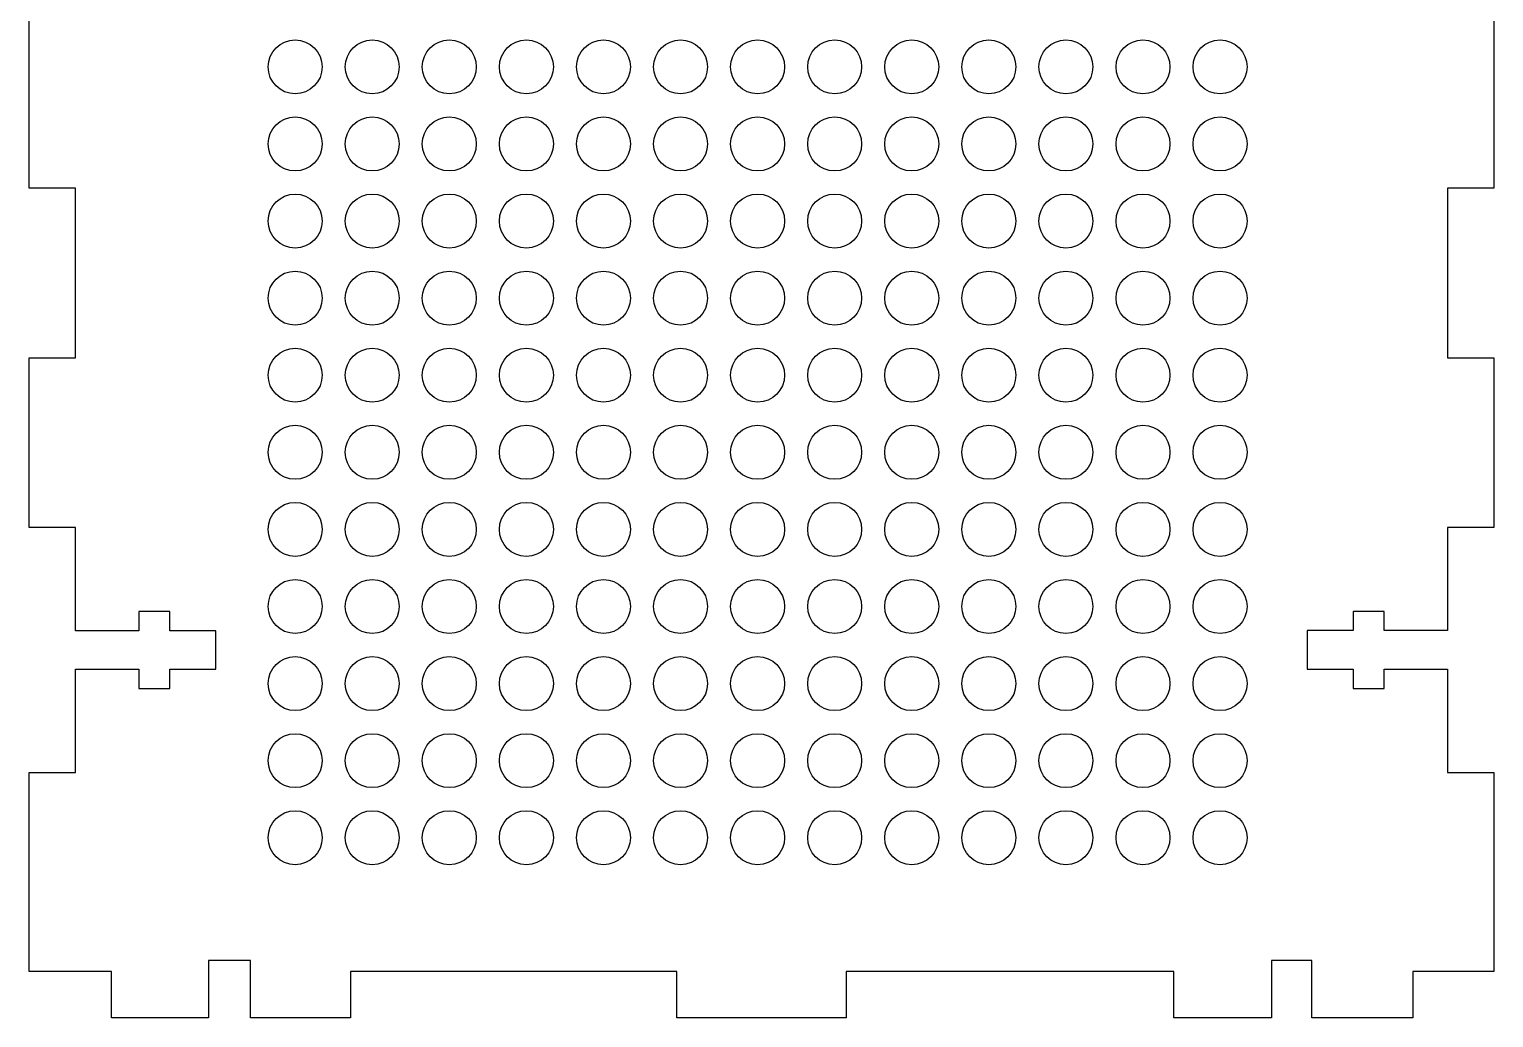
# Model space of a CAD drawing. Header units: millimetres. Extents: x 0 to 730, y -431 to 0.
# Drawn here: x 201.7 to 296.7, y -128.3 to -64.2 of the extents above; entities that cross this region are included whole.
import ezdxf

# ---------------------------------------------------------------- set-up
doc = ezdxf.new("R2010")
doc.units = ezdxf.units.MM
doc.header["$MEASUREMENT"] = 0
doc.layers.add('Laser$Cut', color=5, linetype='Continuous', true_color=0x0000ff)

msp = doc.modelspace()

# ---------------------------------------------------------------- linework, layer by layer
at = {"layer": 'Laser$Cut'}
for p, q in [((201.72, -74.54), (201.72, -63.54)), ((296.72, -63.54), (296.72, -74.54)), ((204.72, -74.54), (201.72, -74.54)), ((204.72, -85.54), (204.72, -74.54)), ((296.72, -74.54), (293.72, -74.54)), ((293.72, -74.54), (293.72, -85.54)), ((201.72, -96.54), (201.72, -85.54)), ((201.72, -85.54), (204.72, -85.54)), ((293.72, -85.54), (296.72, -85.54)), ((296.72, -85.54), (296.72, -96.54)), ((204.72, -96.54), (201.72, -96.54)), ((204.721, -96.542), (204.72, -96.54)), ((204.721, -103.236), (204.721, -96.542)), ((293.72, -96.54), (293.719, -96.54)), ((293.719, -96.54), (293.719, -103.235)), ((296.72, -96.54), (293.72, -96.54)), ((210.841, -101.986), (208.822, -101.986)), ((208.822, -101.986), (208.822, -103.236)), ((210.841, -103.236), (210.841, -101.986)), ((289.618, -101.985), (287.599, -101.985)), ((287.599, -101.985), (287.599, -103.235)), ((289.618, -103.235), (289.618, -101.985)), ((204.722, -103.236), (204.721, -103.236)), ((208.822, -103.236), (204.722, -103.236)), ((213.822, -103.236), (210.841, -103.236)), ((213.822, -105.736), (213.822, -103.236)), ((287.599, -103.235), (284.618, -103.235)), ((284.618, -103.235), (284.618, -105.735)), ((293.718, -103.235), (289.618, -103.235)), ((293.719, -103.235), (293.718, -103.235)), ((204.721, -112.442), (204.721, -105.736)), ((204.721, -105.736), (204.722, -105.736)), ((204.722, -105.736), (208.822, -105.736)), ((208.822, -105.736), (208.822, -106.986)), ((210.841, -106.986), (210.841, -105.736)), ((210.841, -105.736), (213.822, -105.736)), ((284.618, -105.735), (287.599, -105.735)), ((287.599, -105.735), (287.599, -106.985)), ((289.618, -106.985), (289.618, -105.735)), ((289.618, -105.735), (293.718, -105.735)), ((293.719, -105.735), (293.719, -112.44)), ((208.822, -106.986), (210.841, -106.986)), ((287.599, -106.985), (289.618, -106.985)), ((201.72, -125.34), (201.72, -112.44)), ((201.72, -112.44), (204.72, -112.44)), ((204.72, -112.44), (204.721, -112.442)), ((293.719, -112.44), (293.72, -112.44)), ((293.72, -112.44), (296.72, -112.44)), ((296.72, -112.44), (296.72, -125.34)), ((207.05, -125.34), (201.72, -125.34)), ((207.05, -128.34), (207.05, -125.34)), ((216.063, -124.64), (213.346, -124.64)), ((213.346, -124.64), (213.346, -128.34)), ((216.063, -128.34), (216.063, -124.64)), ((243.72, -125.34), (222.55, -125.34)), ((222.55, -125.34), (222.55, -128.34)), ((243.72, -128.34), (243.72, -125.34)), ((275.963, -125.34), (254.72, -125.34)), ((254.72, -125.34), (254.72, -128.34)), ((275.963, -128.34), (275.963, -125.34)), ((284.915, -124.64), (282.298, -124.64)), ((282.298, -124.64), (282.298, -128.34)), ((284.915, -128.34), (284.915, -124.64)), ((296.72, -125.34), (291.463, -125.34)), ((291.463, -125.34), (291.463, -128.34)), ((213.346, -128.34), (207.05, -128.34)), ((222.55, -128.34), (216.063, -128.34)), ((254.72, -128.34), (243.72, -128.34)), ((282.298, -128.34), (275.963, -128.34)), ((291.463, -128.34), (284.915, -128.34))]:
    msp.add_line(p, q, dxfattribs=at)
for points in [[(220.717, -66.667), (220.717, -65.701), (219.934, -64.917), (218.967, -64.917), (218.001, -64.917), (217.217, -65.701), (217.217, -66.667), (217.217, -67.634), (218.001, -68.417), (218.967, -68.417), (219.934, -68.417), (220.717, -67.634), (220.717, -66.667)], [(225.717, -66.667), (225.717, -65.701), (224.934, -64.917), (223.967, -64.917), (223.001, -64.917), (222.217, -65.701), (222.217, -66.667), (222.217, -67.634), (223.001, -68.417), (223.967, -68.417), (224.934, -68.417), (225.717, -67.634), (225.717, -66.667)], [(230.717, -66.667), (230.717, -65.701), (229.934, -64.917), (228.967, -64.917), (228.001, -64.917), (227.217, -65.701), (227.217, -66.667), (227.217, -67.634), (228.001, -68.417), (228.967, -68.417), (229.934, -68.417), (230.717, -67.634), (230.717, -66.667)], [(235.717, -66.667), (235.717, -65.701), (234.934, -64.917), (233.967, -64.917), (233.001, -64.917), (232.217, -65.701), (232.217, -66.667), (232.217, -67.634), (233.001, -68.417), (233.967, -68.417), (234.934, -68.417), (235.717, -67.634), (235.717, -66.667)], [(240.717, -66.667), (240.717, -65.701), (239.934, -64.917), (238.967, -64.917), (238.001, -64.917), (237.217, -65.701), (237.217, -66.667), (237.217, -67.634), (238.001, -68.417), (238.967, -68.417), (239.934, -68.417), (240.717, -67.634), (240.717, -66.667)], [(245.717, -66.667), (245.717, -65.701), (244.934, -64.917), (243.967, -64.917), (243.001, -64.917), (242.217, -65.701), (242.217, -66.667), (242.217, -67.634), (243.001, -68.417), (243.967, -68.417), (244.934, -68.417), (245.717, -67.634), (245.717, -66.667)], [(250.717, -66.667), (250.717, -65.701), (249.934, -64.917), (248.967, -64.917), (248.001, -64.917), (247.217, -65.701), (247.217, -66.667), (247.217, -67.634), (248.001, -68.417), (248.967, -68.417), (249.934, -68.417), (250.717, -67.634), (250.717, -66.667)], [(255.717, -66.667), (255.717, -65.701), (254.934, -64.917), (253.967, -64.917), (253.001, -64.917), (252.217, -65.701), (252.217, -66.667), (252.217, -67.634), (253.001, -68.417), (253.967, -68.417), (254.934, -68.417), (255.717, -67.634), (255.717, -66.667)], [(260.717, -66.667), (260.717, -65.701), (259.934, -64.917), (258.967, -64.917), (258.001, -64.917), (257.217, -65.701), (257.217, -66.667), (257.217, -67.634), (258.001, -68.417), (258.967, -68.417), (259.934, -68.417), (260.717, -67.634), (260.717, -66.667)], [(265.717, -66.667), (265.717, -65.701), (264.934, -64.917), (263.967, -64.917), (263.001, -64.917), (262.217, -65.701), (262.217, -66.667), (262.217, -67.634), (263.001, -68.417), (263.967, -68.417), (264.934, -68.417), (265.717, -67.634), (265.717, -66.667)], [(270.717, -66.667), (270.717, -65.701), (269.934, -64.917), (268.967, -64.917), (268.001, -64.917), (267.217, -65.701), (267.217, -66.667), (267.217, -67.634), (268.001, -68.417), (268.967, -68.417), (269.934, -68.417), (270.717, -67.634), (270.717, -66.667)], [(275.717, -66.667), (275.717, -65.701), (274.934, -64.917), (273.967, -64.917), (273.001, -64.917), (272.217, -65.701), (272.217, -66.667), (272.217, -67.634), (273.001, -68.417), (273.967, -68.417), (274.934, -68.417), (275.717, -67.634), (275.717, -66.667)], [(280.717, -66.667), (280.717, -65.701), (279.934, -64.917), (278.967, -64.917), (278.001, -64.917), (277.217, -65.701), (277.217, -66.667), (277.217, -67.634), (278.001, -68.417), (278.967, -68.417), (279.934, -68.417), (280.717, -67.634), (280.717, -66.667)], [(220.717, -71.667), (220.717, -70.701), (219.934, -69.917), (218.967, -69.917), (218.001, -69.917), (217.217, -70.701), (217.217, -71.667), (217.217, -72.634), (218.001, -73.417), (218.967, -73.417), (219.934, -73.417), (220.717, -72.634), (220.717, -71.667)], [(225.717, -71.667), (225.717, -70.701), (224.934, -69.917), (223.967, -69.917), (223.001, -69.917), (222.217, -70.701), (222.217, -71.667), (222.217, -72.634), (223.001, -73.417), (223.967, -73.417), (224.934, -73.417), (225.717, -72.634), (225.717, -71.667)], [(230.717, -71.667), (230.717, -70.701), (229.934, -69.917), (228.967, -69.917), (228.001, -69.917), (227.217, -70.701), (227.217, -71.667), (227.217, -72.634), (228.001, -73.417), (228.967, -73.417), (229.934, -73.417), (230.717, -72.634), (230.717, -71.667)], [(235.717, -71.667), (235.717, -70.701), (234.934, -69.917), (233.967, -69.917), (233.001, -69.917), (232.217, -70.701), (232.217, -71.667), (232.217, -72.634), (233.001, -73.417), (233.967, -73.417), (234.934, -73.417), (235.717, -72.634), (235.717, -71.667)], [(240.717, -71.667), (240.717, -70.701), (239.934, -69.917), (238.967, -69.917), (238.001, -69.917), (237.217, -70.701), (237.217, -71.667), (237.217, -72.634), (238.001, -73.417), (238.967, -73.417), (239.934, -73.417), (240.717, -72.634), (240.717, -71.667)], [(245.717, -71.667), (245.717, -70.701), (244.934, -69.917), (243.967, -69.917), (243.001, -69.917), (242.217, -70.701), (242.217, -71.667), (242.217, -72.634), (243.001, -73.417), (243.967, -73.417), (244.934, -73.417), (245.717, -72.634), (245.717, -71.667)], [(250.717, -71.667), (250.717, -70.701), (249.934, -69.917), (248.967, -69.917), (248.001, -69.917), (247.217, -70.701), (247.217, -71.667), (247.217, -72.634), (248.001, -73.417), (248.967, -73.417), (249.934, -73.417), (250.717, -72.634), (250.717, -71.667)], [(255.717, -71.667), (255.717, -70.701), (254.934, -69.917), (253.967, -69.917), (253.001, -69.917), (252.217, -70.701), (252.217, -71.667), (252.217, -72.634), (253.001, -73.417), (253.967, -73.417), (254.934, -73.417), (255.717, -72.634), (255.717, -71.667)], [(260.717, -71.667), (260.717, -70.701), (259.934, -69.917), (258.967, -69.917), (258.001, -69.917), (257.217, -70.701), (257.217, -71.667), (257.217, -72.634), (258.001, -73.417), (258.967, -73.417), (259.934, -73.417), (260.717, -72.634), (260.717, -71.667)], [(265.717, -71.667), (265.717, -70.701), (264.934, -69.917), (263.967, -69.917), (263.001, -69.917), (262.217, -70.701), (262.217, -71.667), (262.217, -72.634), (263.001, -73.417), (263.967, -73.417), (264.934, -73.417), (265.717, -72.634), (265.717, -71.667)], [(270.717, -71.667), (270.717, -70.701), (269.934, -69.917), (268.967, -69.917), (268.001, -69.917), (267.217, -70.701), (267.217, -71.667), (267.217, -72.634), (268.001, -73.417), (268.967, -73.417), (269.934, -73.417), (270.717, -72.634), (270.717, -71.667)], [(275.717, -71.667), (275.717, -70.701), (274.934, -69.917), (273.967, -69.917), (273.001, -69.917), (272.217, -70.701), (272.217, -71.667), (272.217, -72.634), (273.001, -73.417), (273.967, -73.417), (274.934, -73.417), (275.717, -72.634), (275.717, -71.667)], [(280.717, -71.667), (280.717, -70.701), (279.934, -69.917), (278.967, -69.917), (278.001, -69.917), (277.217, -70.701), (277.217, -71.667), (277.217, -72.634), (278.001, -73.417), (278.967, -73.417), (279.934, -73.417), (280.717, -72.634), (280.717, -71.667)], [(220.717, -76.667), (220.717, -75.701), (219.934, -74.917), (218.967, -74.917), (218.001, -74.917), (217.217, -75.701), (217.217, -76.667), (217.217, -77.634), (218.001, -78.417), (218.967, -78.417), (219.934, -78.417), (220.717, -77.634), (220.717, -76.667)], [(225.717, -76.667), (225.717, -75.701), (224.934, -74.917), (223.967, -74.917), (223.001, -74.917), (222.217, -75.701), (222.217, -76.667), (222.217, -77.634), (223.001, -78.417), (223.967, -78.417), (224.934, -78.417), (225.717, -77.634), (225.717, -76.667)], [(230.717, -76.667), (230.717, -75.701), (229.934, -74.917), (228.967, -74.917), (228.001, -74.917), (227.217, -75.701), (227.217, -76.667), (227.217, -77.634), (228.001, -78.417), (228.967, -78.417), (229.934, -78.417), (230.717, -77.634), (230.717, -76.667)], [(235.717, -76.667), (235.717, -75.701), (234.934, -74.917), (233.967, -74.917), (233.001, -74.917), (232.217, -75.701), (232.217, -76.667), (232.217, -77.634), (233.001, -78.417), (233.967, -78.417), (234.934, -78.417), (235.717, -77.634), (235.717, -76.667)], [(240.717, -76.667), (240.717, -75.701), (239.934, -74.917), (238.967, -74.917), (238.001, -74.917), (237.217, -75.701), (237.217, -76.667), (237.217, -77.634), (238.001, -78.417), (238.967, -78.417), (239.934, -78.417), (240.717, -77.634), (240.717, -76.667)], [(245.717, -76.667), (245.717, -75.701), (244.934, -74.917), (243.967, -74.917), (243.001, -74.917), (242.217, -75.701), (242.217, -76.667), (242.217, -77.634), (243.001, -78.417), (243.967, -78.417), (244.934, -78.417), (245.717, -77.634), (245.717, -76.667)], [(250.717, -76.667), (250.717, -75.701), (249.934, -74.917), (248.967, -74.917), (248.001, -74.917), (247.217, -75.701), (247.217, -76.667), (247.217, -77.634), (248.001, -78.417), (248.967, -78.417), (249.934, -78.417), (250.717, -77.634), (250.717, -76.667)], [(255.717, -76.667), (255.717, -75.701), (254.934, -74.917), (253.967, -74.917), (253.001, -74.917), (252.217, -75.701), (252.217, -76.667), (252.217, -77.634), (253.001, -78.417), (253.967, -78.417), (254.934, -78.417), (255.717, -77.634), (255.717, -76.667)], [(260.717, -76.667), (260.717, -75.701), (259.934, -74.917), (258.967, -74.917), (258.001, -74.917), (257.217, -75.701), (257.217, -76.667), (257.217, -77.634), (258.001, -78.417), (258.967, -78.417), (259.934, -78.417), (260.717, -77.634), (260.717, -76.667)], [(265.717, -76.667), (265.717, -75.701), (264.934, -74.917), (263.967, -74.917), (263.001, -74.917), (262.217, -75.701), (262.217, -76.667), (262.217, -77.634), (263.001, -78.417), (263.967, -78.417), (264.934, -78.417), (265.717, -77.634), (265.717, -76.667)], [(270.717, -76.667), (270.717, -75.701), (269.934, -74.917), (268.967, -74.917), (268.001, -74.917), (267.217, -75.701), (267.217, -76.667), (267.217, -77.634), (268.001, -78.417), (268.967, -78.417), (269.934, -78.417), (270.717, -77.634), (270.717, -76.667)], [(275.717, -76.667), (275.717, -75.701), (274.934, -74.917), (273.967, -74.917), (273.001, -74.917), (272.217, -75.701), (272.217, -76.667), (272.217, -77.634), (273.001, -78.417), (273.967, -78.417), (274.934, -78.417), (275.717, -77.634), (275.717, -76.667)], [(280.717, -76.667), (280.717, -75.701), (279.934, -74.917), (278.967, -74.917), (278.001, -74.917), (277.217, -75.701), (277.217, -76.667), (277.217, -77.634), (278.001, -78.417), (278.967, -78.417), (279.934, -78.417), (280.717, -77.634), (280.717, -76.667)], [(220.717, -81.667), (220.717, -80.701), (219.934, -79.917), (218.967, -79.917), (218.001, -79.917), (217.217, -80.701), (217.217, -81.667), (217.217, -82.634), (218.001, -83.417), (218.967, -83.417), (219.934, -83.417), (220.717, -82.634), (220.717, -81.667)], [(225.717, -81.667), (225.717, -80.701), (224.934, -79.917), (223.967, -79.917), (223.001, -79.917), (222.217, -80.701), (222.217, -81.667), (222.217, -82.634), (223.001, -83.417), (223.967, -83.417), (224.934, -83.417), (225.717, -82.634), (225.717, -81.667)], [(230.717, -81.667), (230.717, -80.701), (229.934, -79.917), (228.967, -79.917), (228.001, -79.917), (227.217, -80.701), (227.217, -81.667), (227.217, -82.634), (228.001, -83.417), (228.967, -83.417), (229.934, -83.417), (230.717, -82.634), (230.717, -81.667)], [(235.717, -81.667), (235.717, -80.701), (234.934, -79.917), (233.967, -79.917), (233.001, -79.917), (232.217, -80.701), (232.217, -81.667), (232.217, -82.634), (233.001, -83.417), (233.967, -83.417), (234.934, -83.417), (235.717, -82.634), (235.717, -81.667)], [(240.717, -81.667), (240.717, -80.701), (239.934, -79.917), (238.967, -79.917), (238.001, -79.917), (237.217, -80.701), (237.217, -81.667), (237.217, -82.634), (238.001, -83.417), (238.967, -83.417), (239.934, -83.417), (240.717, -82.634), (240.717, -81.667)], [(245.717, -81.667), (245.717, -80.701), (244.934, -79.917), (243.967, -79.917), (243.001, -79.917), (242.217, -80.701), (242.217, -81.667), (242.217, -82.634), (243.001, -83.417), (243.967, -83.417), (244.934, -83.417), (245.717, -82.634), (245.717, -81.667)], [(250.717, -81.667), (250.717, -80.701), (249.934, -79.917), (248.967, -79.917), (248.001, -79.917), (247.217, -80.701), (247.217, -81.667), (247.217, -82.634), (248.001, -83.417), (248.967, -83.417), (249.934, -83.417), (250.717, -82.634), (250.717, -81.667)], [(255.717, -81.667), (255.717, -80.701), (254.934, -79.917), (253.967, -79.917), (253.001, -79.917), (252.217, -80.701), (252.217, -81.667), (252.217, -82.634), (253.001, -83.417), (253.967, -83.417), (254.934, -83.417), (255.717, -82.634), (255.717, -81.667)], [(260.717, -81.667), (260.717, -80.701), (259.934, -79.917), (258.967, -79.917), (258.001, -79.917), (257.217, -80.701), (257.217, -81.667), (257.217, -82.634), (258.001, -83.417), (258.967, -83.417), (259.934, -83.417), (260.717, -82.634), (260.717, -81.667)], [(265.717, -81.667), (265.717, -80.701), (264.934, -79.917), (263.967, -79.917), (263.001, -79.917), (262.217, -80.701), (262.217, -81.667), (262.217, -82.634), (263.001, -83.417), (263.967, -83.417), (264.934, -83.417), (265.717, -82.634), (265.717, -81.667)], [(270.717, -81.667), (270.717, -80.701), (269.934, -79.917), (268.967, -79.917), (268.001, -79.917), (267.217, -80.701), (267.217, -81.667), (267.217, -82.634), (268.001, -83.417), (268.967, -83.417), (269.934, -83.417), (270.717, -82.634), (270.717, -81.667)], [(275.717, -81.667), (275.717, -80.701), (274.934, -79.917), (273.967, -79.917), (273.001, -79.917), (272.217, -80.701), (272.217, -81.667), (272.217, -82.634), (273.001, -83.417), (273.967, -83.417), (274.934, -83.417), (275.717, -82.634), (275.717, -81.667)], [(280.717, -81.667), (280.717, -80.701), (279.934, -79.917), (278.967, -79.917), (278.001, -79.917), (277.217, -80.701), (277.217, -81.667), (277.217, -82.634), (278.001, -83.417), (278.967, -83.417), (279.934, -83.417), (280.717, -82.634), (280.717, -81.667)], [(220.717, -86.667), (220.717, -85.701), (219.934, -84.917), (218.967, -84.917), (218.001, -84.917), (217.217, -85.701), (217.217, -86.667), (217.217, -87.634), (218.001, -88.417), (218.967, -88.417), (219.934, -88.417), (220.717, -87.634), (220.717, -86.667)], [(225.717, -86.667), (225.717, -85.701), (224.934, -84.917), (223.967, -84.917), (223.001, -84.917), (222.217, -85.701), (222.217, -86.667), (222.217, -87.634), (223.001, -88.417), (223.967, -88.417), (224.934, -88.417), (225.717, -87.634), (225.717, -86.667)], [(230.717, -86.667), (230.717, -85.701), (229.934, -84.917), (228.967, -84.917), (228.001, -84.917), (227.217, -85.701), (227.217, -86.667), (227.217, -87.634), (228.001, -88.417), (228.967, -88.417), (229.934, -88.417), (230.717, -87.634), (230.717, -86.667)], [(235.717, -86.667), (235.717, -85.701), (234.934, -84.917), (233.967, -84.917), (233.001, -84.917), (232.217, -85.701), (232.217, -86.667), (232.217, -87.634), (233.001, -88.417), (233.967, -88.417), (234.934, -88.417), (235.717, -87.634), (235.717, -86.667)], [(240.717, -86.667), (240.717, -85.701), (239.934, -84.917), (238.967, -84.917), (238.001, -84.917), (237.217, -85.701), (237.217, -86.667), (237.217, -87.634), (238.001, -88.417), (238.967, -88.417), (239.934, -88.417), (240.717, -87.634), (240.717, -86.667)], [(245.717, -86.667), (245.717, -85.701), (244.934, -84.917), (243.967, -84.917), (243.001, -84.917), (242.217, -85.701), (242.217, -86.667), (242.217, -87.634), (243.001, -88.417), (243.967, -88.417), (244.934, -88.417), (245.717, -87.634), (245.717, -86.667)], [(250.717, -86.667), (250.717, -85.701), (249.934, -84.917), (248.967, -84.917), (248.001, -84.917), (247.217, -85.701), (247.217, -86.667), (247.217, -87.634), (248.001, -88.417), (248.967, -88.417), (249.934, -88.417), (250.717, -87.634), (250.717, -86.667)], [(255.717, -86.667), (255.717, -85.701), (254.934, -84.917), (253.967, -84.917), (253.001, -84.917), (252.217, -85.701), (252.217, -86.667), (252.217, -87.634), (253.001, -88.417), (253.967, -88.417), (254.934, -88.417), (255.717, -87.634), (255.717, -86.667)], [(260.717, -86.667), (260.717, -85.701), (259.934, -84.917), (258.967, -84.917), (258.001, -84.917), (257.217, -85.701), (257.217, -86.667), (257.217, -87.634), (258.001, -88.417), (258.967, -88.417), (259.934, -88.417), (260.717, -87.634), (260.717, -86.667)], [(265.717, -86.667), (265.717, -85.701), (264.934, -84.917), (263.967, -84.917), (263.001, -84.917), (262.217, -85.701), (262.217, -86.667), (262.217, -87.634), (263.001, -88.417), (263.967, -88.417), (264.934, -88.417), (265.717, -87.634), (265.717, -86.667)], [(270.717, -86.667), (270.717, -85.701), (269.934, -84.917), (268.967, -84.917), (268.001, -84.917), (267.217, -85.701), (267.217, -86.667), (267.217, -87.634), (268.001, -88.417), (268.967, -88.417), (269.934, -88.417), (270.717, -87.634), (270.717, -86.667)], [(275.717, -86.667), (275.717, -85.701), (274.934, -84.917), (273.967, -84.917), (273.001, -84.917), (272.217, -85.701), (272.217, -86.667), (272.217, -87.634), (273.001, -88.417), (273.967, -88.417), (274.934, -88.417), (275.717, -87.634), (275.717, -86.667)], [(280.717, -86.667), (280.717, -85.701), (279.934, -84.917), (278.967, -84.917), (278.001, -84.917), (277.217, -85.701), (277.217, -86.667), (277.217, -87.634), (278.001, -88.417), (278.967, -88.417), (279.934, -88.417), (280.717, -87.634), (280.717, -86.667)], [(220.717, -91.667), (220.717, -90.701), (219.934, -89.917), (218.967, -89.917), (218.001, -89.917), (217.217, -90.701), (217.217, -91.667), (217.217, -92.634), (218.001, -93.417), (218.967, -93.417), (219.934, -93.417), (220.717, -92.634), (220.717, -91.667)], [(225.717, -91.667), (225.717, -90.701), (224.934, -89.917), (223.967, -89.917), (223.001, -89.917), (222.217, -90.701), (222.217, -91.667), (222.217, -92.634), (223.001, -93.417), (223.967, -93.417), (224.934, -93.417), (225.717, -92.634), (225.717, -91.667)], [(230.717, -91.667), (230.717, -90.701), (229.934, -89.917), (228.967, -89.917), (228.001, -89.917), (227.217, -90.701), (227.217, -91.667), (227.217, -92.634), (228.001, -93.417), (228.967, -93.417), (229.934, -93.417), (230.717, -92.634), (230.717, -91.667)], [(235.717, -91.667), (235.717, -90.701), (234.934, -89.917), (233.967, -89.917), (233.001, -89.917), (232.217, -90.701), (232.217, -91.667), (232.217, -92.634), (233.001, -93.417), (233.967, -93.417), (234.934, -93.417), (235.717, -92.634), (235.717, -91.667)], [(240.717, -91.667), (240.717, -90.701), (239.934, -89.917), (238.967, -89.917), (238.001, -89.917), (237.217, -90.701), (237.217, -91.667), (237.217, -92.634), (238.001, -93.417), (238.967, -93.417), (239.934, -93.417), (240.717, -92.634), (240.717, -91.667)], [(245.717, -91.667), (245.717, -90.701), (244.934, -89.917), (243.967, -89.917), (243.001, -89.917), (242.217, -90.701), (242.217, -91.667), (242.217, -92.634), (243.001, -93.417), (243.967, -93.417), (244.934, -93.417), (245.717, -92.634), (245.717, -91.667)], [(250.717, -91.667), (250.717, -90.701), (249.934, -89.917), (248.967, -89.917), (248.001, -89.917), (247.217, -90.701), (247.217, -91.667), (247.217, -92.634), (248.001, -93.417), (248.967, -93.417), (249.934, -93.417), (250.717, -92.634), (250.717, -91.667)], [(255.717, -91.667), (255.717, -90.701), (254.934, -89.917), (253.967, -89.917), (253.001, -89.917), (252.217, -90.701), (252.217, -91.667), (252.217, -92.634), (253.001, -93.417), (253.967, -93.417), (254.934, -93.417), (255.717, -92.634), (255.717, -91.667)], [(260.717, -91.667), (260.717, -90.701), (259.934, -89.917), (258.967, -89.917), (258.001, -89.917), (257.217, -90.701), (257.217, -91.667), (257.217, -92.634), (258.001, -93.417), (258.967, -93.417), (259.934, -93.417), (260.717, -92.634), (260.717, -91.667)], [(265.717, -91.667), (265.717, -90.701), (264.934, -89.917), (263.967, -89.917), (263.001, -89.917), (262.217, -90.701), (262.217, -91.667), (262.217, -92.634), (263.001, -93.417), (263.967, -93.417), (264.934, -93.417), (265.717, -92.634), (265.717, -91.667)], [(270.717, -91.667), (270.717, -90.701), (269.934, -89.917), (268.967, -89.917), (268.001, -89.917), (267.217, -90.701), (267.217, -91.667), (267.217, -92.634), (268.001, -93.417), (268.967, -93.417), (269.934, -93.417), (270.717, -92.634), (270.717, -91.667)], [(275.717, -91.667), (275.717, -90.701), (274.934, -89.917), (273.967, -89.917), (273.001, -89.917), (272.217, -90.701), (272.217, -91.667), (272.217, -92.634), (273.001, -93.417), (273.967, -93.417), (274.934, -93.417), (275.717, -92.634), (275.717, -91.667)], [(280.717, -91.667), (280.717, -90.701), (279.934, -89.917), (278.967, -89.917), (278.001, -89.917), (277.217, -90.701), (277.217, -91.667), (277.217, -92.634), (278.001, -93.417), (278.967, -93.417), (279.934, -93.417), (280.717, -92.634), (280.717, -91.667)], [(220.717, -96.667), (220.717, -95.701), (219.934, -94.917), (218.967, -94.917), (218.001, -94.917), (217.217, -95.701), (217.217, -96.667), (217.217, -97.634), (218.001, -98.417), (218.967, -98.417), (219.934, -98.417), (220.717, -97.634), (220.717, -96.667)], [(225.717, -96.667), (225.717, -95.701), (224.934, -94.917), (223.967, -94.917), (223.001, -94.917), (222.217, -95.701), (222.217, -96.667), (222.217, -97.634), (223.001, -98.417), (223.967, -98.417), (224.934, -98.417), (225.717, -97.634), (225.717, -96.667)], [(230.717, -96.667), (230.717, -95.701), (229.934, -94.917), (228.967, -94.917), (228.001, -94.917), (227.217, -95.701), (227.217, -96.667), (227.217, -97.634), (228.001, -98.417), (228.967, -98.417), (229.934, -98.417), (230.717, -97.634), (230.717, -96.667)], [(235.717, -96.667), (235.717, -95.701), (234.934, -94.917), (233.967, -94.917), (233.001, -94.917), (232.217, -95.701), (232.217, -96.667), (232.217, -97.634), (233.001, -98.417), (233.967, -98.417), (234.934, -98.417), (235.717, -97.634), (235.717, -96.667)], [(240.717, -96.667), (240.717, -95.701), (239.934, -94.917), (238.967, -94.917), (238.001, -94.917), (237.217, -95.701), (237.217, -96.667), (237.217, -97.634), (238.001, -98.417), (238.967, -98.417), (239.934, -98.417), (240.717, -97.634), (240.717, -96.667)], [(245.717, -96.667), (245.717, -95.701), (244.934, -94.917), (243.967, -94.917), (243.001, -94.917), (242.217, -95.701), (242.217, -96.667), (242.217, -97.634), (243.001, -98.417), (243.967, -98.417), (244.934, -98.417), (245.717, -97.634), (245.717, -96.667)], [(250.717, -96.667), (250.717, -95.701), (249.934, -94.917), (248.967, -94.917), (248.001, -94.917), (247.217, -95.701), (247.217, -96.667), (247.217, -97.634), (248.001, -98.417), (248.967, -98.417), (249.934, -98.417), (250.717, -97.634), (250.717, -96.667)], [(255.717, -96.667), (255.717, -95.701), (254.934, -94.917), (253.967, -94.917), (253.001, -94.917), (252.217, -95.701), (252.217, -96.667), (252.217, -97.634), (253.001, -98.417), (253.967, -98.417), (254.934, -98.417), (255.717, -97.634), (255.717, -96.667)], [(260.717, -96.667), (260.717, -95.701), (259.934, -94.917), (258.967, -94.917), (258.001, -94.917), (257.217, -95.701), (257.217, -96.667), (257.217, -97.634), (258.001, -98.417), (258.967, -98.417), (259.934, -98.417), (260.717, -97.634), (260.717, -96.667)], [(265.717, -96.667), (265.717, -95.701), (264.934, -94.917), (263.967, -94.917), (263.001, -94.917), (262.217, -95.701), (262.217, -96.667), (262.217, -97.634), (263.001, -98.417), (263.967, -98.417), (264.934, -98.417), (265.717, -97.634), (265.717, -96.667)], [(270.717, -96.667), (270.717, -95.701), (269.934, -94.917), (268.967, -94.917), (268.001, -94.917), (267.217, -95.701), (267.217, -96.667), (267.217, -97.634), (268.001, -98.417), (268.967, -98.417), (269.934, -98.417), (270.717, -97.634), (270.717, -96.667)], [(275.717, -96.667), (275.717, -95.701), (274.934, -94.917), (273.967, -94.917), (273.001, -94.917), (272.217, -95.701), (272.217, -96.667), (272.217, -97.634), (273.001, -98.417), (273.967, -98.417), (274.934, -98.417), (275.717, -97.634), (275.717, -96.667)], [(280.717, -96.667), (280.717, -95.701), (279.934, -94.917), (278.967, -94.917), (278.001, -94.917), (277.217, -95.701), (277.217, -96.667), (277.217, -97.634), (278.001, -98.417), (278.967, -98.417), (279.934, -98.417), (280.717, -97.634), (280.717, -96.667)], [(220.717, -101.667), (220.717, -100.701), (219.934, -99.917), (218.967, -99.917), (218.001, -99.917), (217.217, -100.701), (217.217, -101.667), (217.217, -102.634), (218.001, -103.417), (218.967, -103.417), (219.934, -103.417), (220.717, -102.634), (220.717, -101.667)], [(225.717, -101.667), (225.717, -100.701), (224.934, -99.917), (223.967, -99.917), (223.001, -99.917), (222.217, -100.701), (222.217, -101.667), (222.217, -102.634), (223.001, -103.417), (223.967, -103.417), (224.934, -103.417), (225.717, -102.634), (225.717, -101.667)], [(230.717, -101.667), (230.717, -100.701), (229.934, -99.917), (228.967, -99.917), (228.001, -99.917), (227.217, -100.701), (227.217, -101.667), (227.217, -102.634), (228.001, -103.417), (228.967, -103.417), (229.934, -103.417), (230.717, -102.634), (230.717, -101.667)], [(235.717, -101.667), (235.717, -100.701), (234.934, -99.917), (233.967, -99.917), (233.001, -99.917), (232.217, -100.701), (232.217, -101.667), (232.217, -102.634), (233.001, -103.417), (233.967, -103.417), (234.934, -103.417), (235.717, -102.634), (235.717, -101.667)], [(240.717, -101.667), (240.717, -100.701), (239.934, -99.917), (238.967, -99.917), (238.001, -99.917), (237.217, -100.701), (237.217, -101.667), (237.217, -102.634), (238.001, -103.417), (238.967, -103.417), (239.934, -103.417), (240.717, -102.634), (240.717, -101.667)], [(245.717, -101.667), (245.717, -100.701), (244.934, -99.917), (243.967, -99.917), (243.001, -99.917), (242.217, -100.701), (242.217, -101.667), (242.217, -102.634), (243.001, -103.417), (243.967, -103.417), (244.934, -103.417), (245.717, -102.634), (245.717, -101.667)], [(250.717, -101.667), (250.717, -100.701), (249.934, -99.917), (248.967, -99.917), (248.001, -99.917), (247.217, -100.701), (247.217, -101.667), (247.217, -102.634), (248.001, -103.417), (248.967, -103.417), (249.934, -103.417), (250.717, -102.634), (250.717, -101.667)], [(255.717, -101.667), (255.717, -100.701), (254.934, -99.917), (253.967, -99.917), (253.001, -99.917), (252.217, -100.701), (252.217, -101.667), (252.217, -102.634), (253.001, -103.417), (253.967, -103.417), (254.934, -103.417), (255.717, -102.634), (255.717, -101.667)], [(260.717, -101.667), (260.717, -100.701), (259.934, -99.917), (258.967, -99.917), (258.001, -99.917), (257.217, -100.701), (257.217, -101.667), (257.217, -102.634), (258.001, -103.417), (258.967, -103.417), (259.934, -103.417), (260.717, -102.634), (260.717, -101.667)], [(265.717, -101.667), (265.717, -100.701), (264.934, -99.917), (263.967, -99.917), (263.001, -99.917), (262.217, -100.701), (262.217, -101.667), (262.217, -102.634), (263.001, -103.417), (263.967, -103.417), (264.934, -103.417), (265.717, -102.634), (265.717, -101.667)], [(270.717, -101.667), (270.717, -100.701), (269.934, -99.917), (268.967, -99.917), (268.001, -99.917), (267.217, -100.701), (267.217, -101.667), (267.217, -102.634), (268.001, -103.417), (268.967, -103.417), (269.934, -103.417), (270.717, -102.634), (270.717, -101.667)], [(275.717, -101.667), (275.717, -100.701), (274.934, -99.917), (273.967, -99.917), (273.001, -99.917), (272.217, -100.701), (272.217, -101.667), (272.217, -102.634), (273.001, -103.417), (273.967, -103.417), (274.934, -103.417), (275.717, -102.634), (275.717, -101.667)], [(280.717, -101.667), (280.717, -100.701), (279.934, -99.917), (278.967, -99.917), (278.001, -99.917), (277.217, -100.701), (277.217, -101.667), (277.217, -102.634), (278.001, -103.417), (278.967, -103.417), (279.934, -103.417), (280.717, -102.634), (280.717, -101.667)], [(220.717, -106.667), (220.717, -105.701), (219.934, -104.917), (218.967, -104.917), (218.001, -104.917), (217.217, -105.701), (217.217, -106.667), (217.217, -107.634), (218.001, -108.417), (218.967, -108.417), (219.934, -108.417), (220.717, -107.634), (220.717, -106.667)], [(225.717, -106.667), (225.717, -105.701), (224.934, -104.917), (223.967, -104.917), (223.001, -104.917), (222.217, -105.701), (222.217, -106.667), (222.217, -107.634), (223.001, -108.417), (223.967, -108.417), (224.934, -108.417), (225.717, -107.634), (225.717, -106.667)], [(230.717, -106.667), (230.717, -105.701), (229.934, -104.917), (228.967, -104.917), (228.001, -104.917), (227.217, -105.701), (227.217, -106.667), (227.217, -107.634), (228.001, -108.417), (228.967, -108.417), (229.934, -108.417), (230.717, -107.634), (230.717, -106.667)], [(235.717, -106.667), (235.717, -105.701), (234.934, -104.917), (233.967, -104.917), (233.001, -104.917), (232.217, -105.701), (232.217, -106.667), (232.217, -107.634), (233.001, -108.417), (233.967, -108.417), (234.934, -108.417), (235.717, -107.634), (235.717, -106.667)], [(240.717, -106.667), (240.717, -105.701), (239.934, -104.917), (238.967, -104.917), (238.001, -104.917), (237.217, -105.701), (237.217, -106.667), (237.217, -107.634), (238.001, -108.417), (238.967, -108.417), (239.934, -108.417), (240.717, -107.634), (240.717, -106.667)], [(245.717, -106.667), (245.717, -105.701), (244.934, -104.917), (243.967, -104.917), (243.001, -104.917), (242.217, -105.701), (242.217, -106.667), (242.217, -107.634), (243.001, -108.417), (243.967, -108.417), (244.934, -108.417), (245.717, -107.634), (245.717, -106.667)], [(250.717, -106.667), (250.717, -105.701), (249.934, -104.917), (248.967, -104.917), (248.001, -104.917), (247.217, -105.701), (247.217, -106.667), (247.217, -107.634), (248.001, -108.417), (248.967, -108.417), (249.934, -108.417), (250.717, -107.634), (250.717, -106.667)], [(255.717, -106.667), (255.717, -105.701), (254.934, -104.917), (253.967, -104.917), (253.001, -104.917), (252.217, -105.701), (252.217, -106.667), (252.217, -107.634), (253.001, -108.417), (253.967, -108.417), (254.934, -108.417), (255.717, -107.634), (255.717, -106.667)], [(260.717, -106.667), (260.717, -105.701), (259.934, -104.917), (258.967, -104.917), (258.001, -104.917), (257.217, -105.701), (257.217, -106.667), (257.217, -107.634), (258.001, -108.417), (258.967, -108.417), (259.934, -108.417), (260.717, -107.634), (260.717, -106.667)], [(265.717, -106.667), (265.717, -105.701), (264.934, -104.917), (263.967, -104.917), (263.001, -104.917), (262.217, -105.701), (262.217, -106.667), (262.217, -107.634), (263.001, -108.417), (263.967, -108.417), (264.934, -108.417), (265.717, -107.634), (265.717, -106.667)], [(270.717, -106.667), (270.717, -105.701), (269.934, -104.917), (268.967, -104.917), (268.001, -104.917), (267.217, -105.701), (267.217, -106.667), (267.217, -107.634), (268.001, -108.417), (268.967, -108.417), (269.934, -108.417), (270.717, -107.634), (270.717, -106.667)], [(275.717, -106.667), (275.717, -105.701), (274.934, -104.917), (273.967, -104.917), (273.001, -104.917), (272.217, -105.701), (272.217, -106.667), (272.217, -107.634), (273.001, -108.417), (273.967, -108.417), (274.934, -108.417), (275.717, -107.634), (275.717, -106.667)], [(280.717, -106.667), (280.717, -105.701), (279.934, -104.917), (278.967, -104.917), (278.001, -104.917), (277.217, -105.701), (277.217, -106.667), (277.217, -107.634), (278.001, -108.417), (278.967, -108.417), (279.934, -108.417), (280.717, -107.634), (280.717, -106.667)], [(220.717, -111.667), (220.717, -110.701), (219.934, -109.917), (218.967, -109.917), (218.001, -109.917), (217.217, -110.701), (217.217, -111.667), (217.217, -112.634), (218.001, -113.417), (218.967, -113.417), (219.934, -113.417), (220.717, -112.634), (220.717, -111.667)], [(225.717, -111.667), (225.717, -110.701), (224.934, -109.917), (223.967, -109.917), (223.001, -109.917), (222.217, -110.701), (222.217, -111.667), (222.217, -112.634), (223.001, -113.417), (223.967, -113.417), (224.934, -113.417), (225.717, -112.634), (225.717, -111.667)], [(230.717, -111.667), (230.717, -110.701), (229.934, -109.917), (228.967, -109.917), (228.001, -109.917), (227.217, -110.701), (227.217, -111.667), (227.217, -112.634), (228.001, -113.417), (228.967, -113.417), (229.934, -113.417), (230.717, -112.634), (230.717, -111.667)], [(235.717, -111.667), (235.717, -110.701), (234.934, -109.917), (233.967, -109.917), (233.001, -109.917), (232.217, -110.701), (232.217, -111.667), (232.217, -112.634), (233.001, -113.417), (233.967, -113.417), (234.934, -113.417), (235.717, -112.634), (235.717, -111.667)], [(240.717, -111.667), (240.717, -110.701), (239.934, -109.917), (238.967, -109.917), (238.001, -109.917), (237.217, -110.701), (237.217, -111.667), (237.217, -112.634), (238.001, -113.417), (238.967, -113.417), (239.934, -113.417), (240.717, -112.634), (240.717, -111.667)], [(245.717, -111.667), (245.717, -110.701), (244.934, -109.917), (243.967, -109.917), (243.001, -109.917), (242.217, -110.701), (242.217, -111.667), (242.217, -112.634), (243.001, -113.417), (243.967, -113.417), (244.934, -113.417), (245.717, -112.634), (245.717, -111.667)], [(250.717, -111.667), (250.717, -110.701), (249.934, -109.917), (248.967, -109.917), (248.001, -109.917), (247.217, -110.701), (247.217, -111.667), (247.217, -112.634), (248.001, -113.417), (248.967, -113.417), (249.934, -113.417), (250.717, -112.634), (250.717, -111.667)], [(255.717, -111.667), (255.717, -110.701), (254.934, -109.917), (253.967, -109.917), (253.001, -109.917), (252.217, -110.701), (252.217, -111.667), (252.217, -112.634), (253.001, -113.417), (253.967, -113.417), (254.934, -113.417), (255.717, -112.634), (255.717, -111.667)], [(260.717, -111.667), (260.717, -110.701), (259.934, -109.917), (258.967, -109.917), (258.001, -109.917), (257.217, -110.701), (257.217, -111.667), (257.217, -112.634), (258.001, -113.417), (258.967, -113.417), (259.934, -113.417), (260.717, -112.634), (260.717, -111.667)], [(265.717, -111.667), (265.717, -110.701), (264.934, -109.917), (263.967, -109.917), (263.001, -109.917), (262.217, -110.701), (262.217, -111.667), (262.217, -112.634), (263.001, -113.417), (263.967, -113.417), (264.934, -113.417), (265.717, -112.634), (265.717, -111.667)], [(270.717, -111.667), (270.717, -110.701), (269.934, -109.917), (268.967, -109.917), (268.001, -109.917), (267.217, -110.701), (267.217, -111.667), (267.217, -112.634), (268.001, -113.417), (268.967, -113.417), (269.934, -113.417), (270.717, -112.634), (270.717, -111.667)], [(275.717, -111.667), (275.717, -110.701), (274.934, -109.917), (273.967, -109.917), (273.001, -109.917), (272.217, -110.701), (272.217, -111.667), (272.217, -112.634), (273.001, -113.417), (273.967, -113.417), (274.934, -113.417), (275.717, -112.634), (275.717, -111.667)], [(280.717, -111.667), (280.717, -110.701), (279.934, -109.917), (278.967, -109.917), (278.001, -109.917), (277.217, -110.701), (277.217, -111.667), (277.217, -112.634), (278.001, -113.417), (278.967, -113.417), (279.934, -113.417), (280.717, -112.634), (280.717, -111.667)], [(220.717, -116.667), (220.717, -115.701), (219.934, -114.917), (218.967, -114.917), (218.001, -114.917), (217.217, -115.701), (217.217, -116.667), (217.217, -117.634), (218.001, -118.417), (218.967, -118.417), (219.934, -118.417), (220.717, -117.634), (220.717, -116.667)], [(225.717, -116.667), (225.717, -115.701), (224.934, -114.917), (223.967, -114.917), (223.001, -114.917), (222.217, -115.701), (222.217, -116.667), (222.217, -117.634), (223.001, -118.417), (223.967, -118.417), (224.934, -118.417), (225.717, -117.634), (225.717, -116.667)], [(230.717, -116.667), (230.717, -115.701), (229.934, -114.917), (228.967, -114.917), (228.001, -114.917), (227.217, -115.701), (227.217, -116.667), (227.217, -117.634), (228.001, -118.417), (228.967, -118.417), (229.934, -118.417), (230.717, -117.634), (230.717, -116.667)], [(235.717, -116.667), (235.717, -115.701), (234.934, -114.917), (233.967, -114.917), (233.001, -114.917), (232.217, -115.701), (232.217, -116.667), (232.217, -117.634), (233.001, -118.417), (233.967, -118.417), (234.934, -118.417), (235.717, -117.634), (235.717, -116.667)], [(240.717, -116.667), (240.717, -115.701), (239.934, -114.917), (238.967, -114.917), (238.001, -114.917), (237.217, -115.701), (237.217, -116.667), (237.217, -117.634), (238.001, -118.417), (238.967, -118.417), (239.934, -118.417), (240.717, -117.634), (240.717, -116.667)], [(245.717, -116.667), (245.717, -115.701), (244.934, -114.917), (243.967, -114.917), (243.001, -114.917), (242.217, -115.701), (242.217, -116.667), (242.217, -117.634), (243.001, -118.417), (243.967, -118.417), (244.934, -118.417), (245.717, -117.634), (245.717, -116.667)], [(250.717, -116.667), (250.717, -115.701), (249.934, -114.917), (248.967, -114.917), (248.001, -114.917), (247.217, -115.701), (247.217, -116.667), (247.217, -117.634), (248.001, -118.417), (248.967, -118.417), (249.934, -118.417), (250.717, -117.634), (250.717, -116.667)], [(255.717, -116.667), (255.717, -115.701), (254.934, -114.917), (253.967, -114.917), (253.001, -114.917), (252.217, -115.701), (252.217, -116.667), (252.217, -117.634), (253.001, -118.417), (253.967, -118.417), (254.934, -118.417), (255.717, -117.634), (255.717, -116.667)], [(260.717, -116.667), (260.717, -115.701), (259.934, -114.917), (258.967, -114.917), (258.001, -114.917), (257.217, -115.701), (257.217, -116.667), (257.217, -117.634), (258.001, -118.417), (258.967, -118.417), (259.934, -118.417), (260.717, -117.634), (260.717, -116.667)], [(265.717, -116.667), (265.717, -115.701), (264.934, -114.917), (263.967, -114.917), (263.001, -114.917), (262.217, -115.701), (262.217, -116.667), (262.217, -117.634), (263.001, -118.417), (263.967, -118.417), (264.934, -118.417), (265.717, -117.634), (265.717, -116.667)], [(270.717, -116.667), (270.717, -115.701), (269.934, -114.917), (268.967, -114.917), (268.001, -114.917), (267.217, -115.701), (267.217, -116.667), (267.217, -117.634), (268.001, -118.417), (268.967, -118.417), (269.934, -118.417), (270.717, -117.634), (270.717, -116.667)], [(275.717, -116.667), (275.717, -115.701), (274.934, -114.917), (273.967, -114.917), (273.001, -114.917), (272.217, -115.701), (272.217, -116.667), (272.217, -117.634), (273.001, -118.417), (273.967, -118.417), (274.934, -118.417), (275.717, -117.634), (275.717, -116.667)], [(280.717, -116.667), (280.717, -115.701), (279.934, -114.917), (278.967, -114.917), (278.001, -114.917), (277.217, -115.701), (277.217, -116.667), (277.217, -117.634), (278.001, -118.417), (278.967, -118.417), (279.934, -118.417), (280.717, -117.634), (280.717, -116.667)]]:
    msp.add_open_spline(points, degree=3, knots=[0, 0, 0, 0, 1, 1, 1, 2, 2, 2, 3, 3, 3, 4, 4, 4, 4], dxfattribs=at)
msp.add_open_spline([(293.718, -105.735), (293.718, -105.735), (293.719, -105.735), (293.719, -105.735)], degree=3, dxfattribs=at)

doc.saveas('drawing.dxf')
